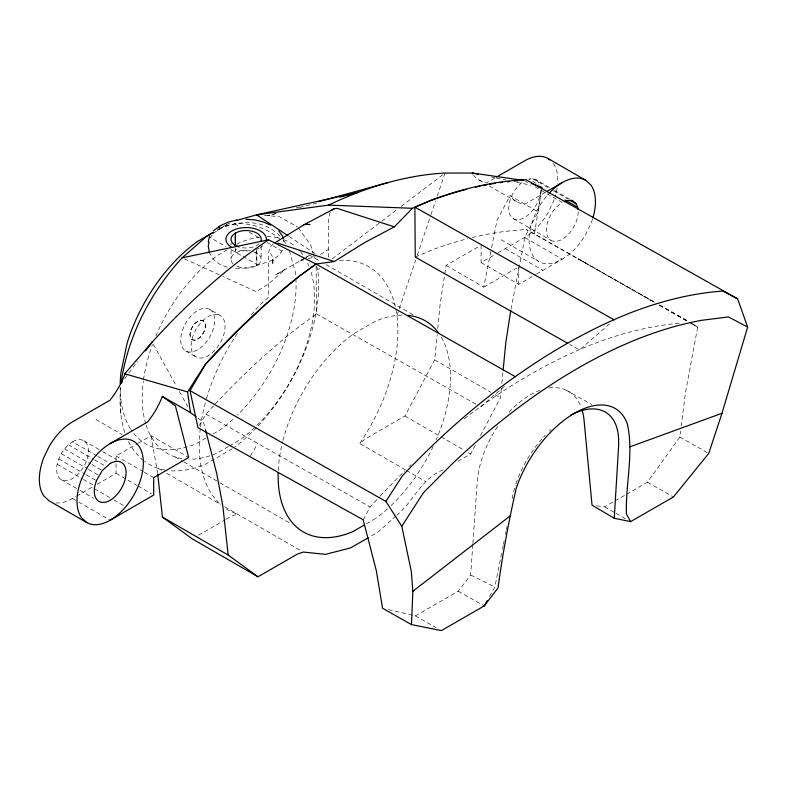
<?xml version="1.0" encoding="UTF-8"?>
<svg xmlns="http://www.w3.org/2000/svg" width="787" height="787" viewBox="0 0 787 787"><rect width="100%" height="100%" fill="white"/><g stroke="black" fill="none" stroke-linecap="round" stroke-linejoin="round"><path stroke-width="0.59" stroke-dasharray="3.94 2.95" d="M97.155 484.251L116.053 473.341L116.053 455.939L137.243 443.701M120.765 413.559L120.775 398.979M235.461 248.554L235.372 253.188L235.372 248.603M388.424 609.61L415.379 615.887L458.221 591.224L470.646 575.031L472.82 544.555M472.908 543.335L477.266 481.329A75.926 44.279 -60.5 0 1 498.486 425.334M405.325 469.809L359.728 443.484L365.748 438.693L404.931 416.018L434.709 359.875L437.149 334.652M437.739 328.641L440.061 304.618L446.121 265.376L480.031 245.8M480.434 435.585L500.453 397.838L501.388 388.227M501.85 383.417L503.011 371.405M626.541 494.285L647.435 482.244L679.84 437.031L680.598 431.03M681.208 426.229L685.457 392.615L697.685 327.156L692.609 323.811M510.95 309.281L525.116 236.474L538.18 211.851L541.338 190.11M654.204 302.188L534.471 233.887L541.79 188.044M446.121 265.376L483.769 287.107L491.344 248.908M491.58 247.708L497.02 220.252L510.084 195.629L538.18 211.851M489.544 596.477L494.866 587.023L502.254 550.231M502.49 549.041L503.208 545.489M503.444 544.299L504.162 540.738M505.441 534.324L506.149 530.861M506.385 529.7L507.094 526.237M72.522 441.802A22.489 12.986 -60 0 1 88.36 452.614A22.489 12.986 -60 0 1 69.768 479.834A22.489 12.986 -60 0 1 57.166 464.271C59.291 455.25 64.603 446.8 72.522 441.802L96.575 455.683M396.923 315.676L398.871 309.871M399.265 308.72L415.684 260.015M417.248 255.382L430.548 215.953M430.942 214.792L435.634 200.882M437.198 196.248L445.009 173.051M330.117 212.244L328.612 218.393L328.612 257.733M457.975 461.33L470.675 453.971L475.84 444.232M363.191 519.804L370.165 507.005A545.745 318.263 -60.5 0 1 379.364 496.961M199.209 425.59L205.948 414.119A545.745 318.263 -60.5 0 1 213.474 405.885M250.433 455.958L257.792 443.435M282.602 250.315L278.814 255.303L272.902 259.818L272.804 265.052L272.804 257.319L270.649 253.394M212.136 235.077L210.306 237.605L226.095 246.725M124.612 378.685L128.232 373.874M128.96 372.91L137.646 361.381M443.15 469.908C421.635 478.014 413.657 501.319 396.884 515.141M395.989 515.938L378.144 531.963L369.26 537.187M504.487 386.269L480.719 406.83L477.522 405.02M609.64 323.851L579.478 349.949L569.877 344.519M258.156 425.826A140.45 81.091 -60 0 0 317.692 269.931L319.63 268.446M332.271 258.834L380.869 221.865M381.833 221.117L397.386 209.293M401.272 206.332L444.045 173.789M213.356 233.405L219.298 229.007L217.291 230.148M197.675 339.138L199.593 337.731A10.998 6.345 -60 0 0 205.358 325.739A10.998 6.345 -60 0 0 199.593 320.388L195.756 322.611A10.998 6.345 -60 0 0 189.992 334.603A10.998 6.345 -60 0 0 195.756 339.954L199.701 337.8A10.998 6.345 -60 0 0 205.456 325.798A10.998 6.345 -60 0 0 199.701 320.447L195.855 322.67A10.998 6.345 -60 0 0 190.1 334.662A10.998 6.345 -60 0 0 195.855 340.014M316.138 266.783L316.502 313.944L300.142 325.838A545.745 318.263 -60.5 0 0 214.31 404.98M464.36 418.723C504.605 387.804 548.391 361.213 595.877 342.975A545.745 318.263 -60.5 0 1 681.247 323.063M320.437 254.516L328.612 249.204M217.369 230.119L229.43 223.046M304.825 258.067L275.243 275.096L285.101 269.39L268.534 283.9L256.277 291.702L223.085 276.532M305.858 257.467L309.989 255.037L305.74 257.477M213.208 433.922L220.36 429.722A124.425 71.833 -60 0 0 233.847 418.477M232.185 448.836L205.515 464.232A140.45 81.091 -60 0 1 169.52 470.656M229.401 445.983L240.419 439.54A121.906 70.377 -60 0 0 310.619 270.531M366.319 523.867L376.334 518.003M219.868 228.564L229.332 223.085M304.687 258.087L299.424 261.127L303.89 259.887M227.315 249.745L217.92 255.175A121.906 70.377 -60 0 0 155.974 335.774M236.798 244.265L238.894 243.065A121.906 70.377 -60 0 1 260.684 236.985M494.502 178.226L487.222 182.427A56.025 32.346 -60 0 1 473.351 175.108M545.647 192.166L524.88 204.167A56.025 32.346 -60 0 1 510.084 195.629M138.305 443.091L151.025 435.752L188.673 457.493M55.936 502.913A46.915 27.083 -60 0 0 72.522 498.466L75.582 496.695M76.605 496.115L91.902 487.281L109.688 497.541M481.093 245.19L481.093 262.583L496.843 253.493M497.896 252.883L524.624 237.448A46.915 27.083 -60 0 0 548.077 212.687L553.35 201.708A46.915 27.083 -60 0 0 554.924 197.232M483.769 287.107L517.679 267.541M481.093 262.583L518.741 284.314L535.544 274.614M536.586 274.014L562.272 259.189L524.624 237.448M273.374 243.881L270.039 246.931L268.534 253.08L268.534 297.299L261.373 303.566A140.45 81.091 -60 0 0 250.433 315.902M198.56 535.17L225.043 519.922M226.095 519.312L231.388 516.262L237.418 514.088A140.45 81.091 -60 0 1 224.748 507.753M596.595 505.775L604.593 506.917L613.998 501.506M615.041 500.896L625.488 494.885M228.397 446.563L216.386 453.41A121.906 70.377 -60 0 1 189.618 459.195M206.066 438.074L195.855 443.868A124.425 71.833 -60 0 1 131.193 429.928M219.416 228.938C239.012 217.586 265.475 226.026 281.087 240.143M272.804 259.897C260.172 264.55 246.636 269.882 232.913 268.121M415.261 257.064L431.66 250.089A545.745 318.263 -60.5 0 1 467.557 238.707M308.356 258.638L315.046 256.769M276.08 213.454L267.816 215.727L276.07 213.592M296.128 207.925L300.841 206.627M299.65 207.493L318.509 202.613M549.464 187.522L535.868 179.672L532.573 178.659L528.736 179.033L539.193 185.073M264.432 215.471L279.1 216.582L297.594 226.892M491.57 177.016L495.161 177.754M496.351 178.01L505.913 179.997M516.675 182.23L531.028 185.211M227.207 267.255L219.376 264.048L213.356 259.257L209.578 253.188M253.591 251.81L259.11 254.998A15.091 8.716 0 0 1 256.71 265.514A15.091 8.716 0 0 1 238.491 266.901M236.661 265.996L238.589 266.852M184.365 258.834L221.983 276.021M470.646 575.031L494.866 587.023M534.471 233.887L526.365 229.588L654.194 301.883M586.315 263.202L578.199 258.903L653.948 302.169M659.545 304.913L688.438 321.253M679.84 437.031L707.729 452.81M566.237 390.175L591.696 404.577M647.435 482.244L673.446 496.961M316.502 313.944L476.45 404.42M604.593 506.917L615.001 512.799M616.044 513.39L626.452 519.282M205.948 414.119L370.165 507.005M458.221 591.224L484.231 605.931M415.379 615.887L436.195 627.662M659.28 305.218L690.219 322.896M691.291 323.506L697.685 327.156L689.205 322.286M659.506 305.228L688.143 321.676M554.687 190.543L569.326 198.993M532.573 178.659L549.306 188.319M553.487 190.729L567.673 198.924M524.624 180.784L527.762 182.594M535.081 186.824L562.272 202.525A22.489 12.986 -60 0 0 546.375 230.06A22.489 12.986 -60 0 0 562.272 239.238A22.489 12.986 -60 0 0 578.17 211.703M478.84 179.879L484.074 182.899M489.298 185.919L516.488 201.62M513.38 218.619L551.028 240.35M501.162 239.769L538.81 261.51M505.244 248.643L542.892 270.374M309.065 254.772L320.742 261.51M326.054 264.58L413.126 314.849M234.496 223.636L238.707 226.066M249.233 232.145L258.707 237.615M267.127 242.485L281.874 250.994M255.509 252.657L257.634 253.886M434.709 359.875L490.911 392.329M495.151 394.779L500.453 397.838M231.358 249.764L241.894 255.844M242.947 256.444L257.683 264.953M404.931 416.018L439.933 436.214M440.986 436.824L464.32 450.302M468.56 452.751L470.675 453.971M209.676 309.38A24.003 13.861 -60 0 1 202.062 346.565A24.003 13.861 -60 0 1 181.276 334.564A24.003 13.861 -60 0 1 209.676 309.38L220.104 315.41A24.003 13.861 -60 0 1 212.5 352.586A24.003 13.861 -60 0 1 191.713 340.584A24.003 13.861 -60 0 1 220.104 315.41M406.377 470.419L425.472 481.437M185.673 350.963L196.101 356.983M175.324 456.981L182.761 461.271M183.824 461.89L218.865 482.116M219.927 482.726L291.072 523.808M95.984 419.53L122.123 434.621M158.187 468.354L162.417 470.793M166.637 473.233L220.517 504.329M224.748 506.769L301.047 550.821M116.053 455.939L143.244 471.639M144.296 472.239L153.701 477.679M83.766 440.69L101.543 450.951M102.595 451.551L116.191 459.401M97.627 456.293L110.17 463.533M68.41 444.803L93.505 459.293M94.558 459.893L106.058 466.534M116.053 473.341L136.968 485.412M138.01 486.012L151.606 493.862M64.573 448.846L90.721 463.946M91.764 464.546L102.221 470.587M61.278 453.666L87.426 468.767M88.469 469.367L98.926 475.407M58.75 458.929L84.898 474.03M85.94 474.63L96.407 480.67M57.166 464.271L82.261 478.762M83.314 479.372L94.814 486.012M113.869 499.952L124.326 505.992M61.278 479.637L79.064 489.898M80.107 490.498L93.702 498.348M72.522 498.466L77.756 501.486M78.798 502.086L110.17 520.207M272.902 259.818L273.778 260.349M288.986 236.366L317.377 255.165M197.921 418.054L203.518 422.137L205.633 430.341M535.868 179.672L538.387 182.013L539.587 184.65M298.293 227.846L310.757 245.082L313.029 253.237M153.317 344.293L176.475 386.23M179.446 391.601L187.759 406.653M313.364 254.408L315.312 261.392M316.61 266.055L317.692 269.931M289.409 250.886L295.223 271.741A124.425 71.833 -60 0 1 295.794 277.388M283.369 239.612L283.891 241.875M151.025 435.752L157.607 472.78M518.741 266.921L518.741 284.314M261.136 246.38L261.136 259.356M231.044 242.78L231.044 245.141M231.044 249.863L231.044 259.297M256.454 427.626A140.45 81.091 -60 0 1 234.998 446.888M164.837 470.016A140.45 81.091 -60 0 1 144.552 461.32M143.608 460.592A140.45 81.091 -60 0 1 127.258 438.792M124.848 432.525A140.45 81.091 -60 0 1 120.608 387.263M339.522 260.3A140.45 81.091 -60 0 1 359.728 443.484M219.248 503.227A140.45 81.091 -60 0 1 200.223 429.23M200.498 426.977A140.45 81.091 -60 0 1 206.115 399.944M206.45 398.753A140.45 81.091 -60 0 1 237.448 333.324M218.816 229.174A124.425 71.833 -60 0 1 280.615 236.798M283.556 240.379A124.425 71.833 -60 0 1 286.212 244.344M295.873 278.559A124.425 71.833 -60 0 1 237.359 415.113M130.544 428.925A124.425 71.833 -60 0 1 120.126 387.302M553.35 163.401A46.915 27.083 -60 0 1 557.668 183.391M557.107 188.142A46.915 27.083 -60 0 1 555.268 196.111M592.572 218.973A46.915 27.083 -60 0 1 590.998 223.449L585.725 234.428A46.915 27.083 -60 0 1 534.934 258.362A46.915 27.083 -60 0 1 548.775 193.681M540.521 189.962A22.489 12.986 -60 0 1 525.175 217.173A22.489 12.986 -60 0 1 508.756 209.578A22.489 12.986 -60 0 1 522.962 181.846M300.418 251.643A121.906 70.377 -60 0 1 303.379 255.519M307.747 263.202A121.906 70.377 -60 0 1 309.065 266.242M182.23 458.624A121.906 70.377 -60 0 1 146.087 424.99M145.743 423.868A121.906 70.377 -60 0 1 143.323 381.046M143.48 379.885A121.906 70.377 -60 0 1 152.432 344.765M267.088 236.631A121.906 70.377 -60 0 1 279.149 238.166M283.782 239.671A121.906 70.377 -60 0 1 295.391 246.606M441.291 337.161A121.906 70.377 -60 0 1 436.155 439.913M433.165 446.524A121.906 70.377 -60 0 1 390.982 505.638M387.361 508.982A121.906 70.377 -60 0 1 376.334 518.013M278.254 470.429A121.906 70.377 -60 0 1 282.641 441.714M282.946 440.504A121.906 70.377 -60 0 1 353.835 333.649L374.799 321.529A121.906 70.377 -60 0 1 403.003 315.105M232.962 263.714A15.091 8.716 0 0 1 233.769 254.28A15.091 8.716 0 0 1 248.987 250.807M262.868 245.76A20.216 11.667 0 0 1 260.428 247.492M259.297 248.112A20.216 11.667 0 0 1 256.149 249.4M250.246 250.709A20.216 11.667 0 0 1 235.933 249.4M259.11 243.655A15.091 8.716 0 0 1 238.491 246.843M548.913 388.011A75.926 44.279 -60.5 0 1 580.954 406.761M509.012 412.201A75.926 44.279 -60.5 0 1 540.01 390.283M380.21 496.056A545.745 318.263 -60.5 0 1 404.98 470.705M409.319 466.504A545.745 318.263 -60.5 0 1 411.06 464.832M472.279 237.526A545.745 318.263 -60.5 0 1 526.365 229.588M512.111 498.692A75.985 40.904 -56.9 0 1 515.564 484.94M515.918 483.848A75.985 40.904 -56.9 0 1 542.784 437.936M543.581 437.051A75.985 40.904 -56.9 0 1 545.204 435.29M549.356 431.06A75.985 40.904 -56.9 0 1 551.048 429.456M256.808 250.551L256.808 265.465L256.71 250.61"/><path stroke-width="1.18" d="M235.461 246.262L235.461 238.235M627.593 424.764A83.924 45.184 -56.9 0 0 574.421 413.293A83.924 45.184 -56.9 0 0 516.036 489.002C508.677 521.702 502.49 554.717 498.014 587.968L484.231 605.931L441.389 630.603L411.483 624.603L412.841 591.312L411.345 571.549L401.793 526.257L385.866 501.398L190.031 390.627L205.564 364.204L236.07 332.153L267.541 302.661L299.758 275.922L315.961 264.147M122.447 381.567L120.991 383.485C127.661 336.423 150.199 292.725 182.151 257.821L268.534 239.799L315.921 264.048L334.278 261.53L364.322 242.74L394.356 226.843L412.496 208.289L431.276 200.173A545.745 318.263 -60.5 0 1 525.982 179.672L737.616 298.814L747.65 327.067L721.984 413.273L708.762 453.391L673.446 496.961L630.613 521.633L614.254 518.259L618.631 445.678M503.129 370.205L505.805 342.571L510.763 310.472M541.712 188.004L541.781 187.444L531.176 183.341M209.027 242.081L208.289 246.262L209.362 252.027M208.289 241.816L209.578 236.169M484.231 605.931L487.183 600.678M196.052 416.697L190.454 412.614L187.572 391.946L205.368 364.214A545.745 318.263 -60.5 0 1 299.562 275.932L315.921 264.048M385.866 501.398L402.541 475.614A544.614 293.226 -56.9 0 1 498.938 388.581C539.488 358.115 583.206 331.563 630.456 312.832A544.614 293.226 -56.9 0 1 722.948 291.082L737.616 298.814M401.793 526.257L423.593 492.534L451.905 464.153A524.486 282.395 -56.9 0 1 701.65 320.319L728.467 316.945L747.65 327.067M145.615 350.795L152.127 342.148A499.047 288.121 -60 0 1 268.534 239.799M86.718 522.529L81.445 517.639A46.915 27.083 -60 0 1 81.445 479.332L86.718 468.354A46.915 27.083 -60 0 1 133.633 441.271A46.915 27.083 -60 0 1 133.633 495.436A46.915 27.083 -60 0 1 86.718 522.529L49.069 500.788L43.797 495.899A46.915 27.083 -60 0 1 43.797 457.591L49.069 446.613A46.915 27.083 -60 0 1 72.522 421.852L109.914 400.268A56.025 32.346 -60 0 0 124.71 374.651L124.71 373.795L152.127 342.148M182.151 257.821L207.247 235.834L213.267 232.421M412.841 591.312L510.655 515.534M213.356 230.896L219.376 226.371L219.337 227.404L219.278 226.42L221.619 225.092L228.712 221.964L237.074 219.966M274.919 242.839L304.333 224.561L334.229 208.742L336.944 208.319L394.356 226.843M307.048 224.128L304.048 224.718M309.96 224.629L306.763 224.295M212.992 232.598L197.389 241.54A124.425 71.833 -60 0 0 127.12 343.24L120.982 372.34A124.425 71.833 -60 0 0 120.175 383.633M368.267 537.767L350.49 547.929L325.503 554.353L303.162 552.051L297.142 554.225L257.959 576.782L192.205 538.829L162.437 517.079L157.734 473.981M496.577 177.026L524.624 160.833A46.915 27.083 -60 0 1 548.077 158.512L585.725 180.253L590.998 185.142A46.915 27.083 -60 0 1 592.916 217.842M110.17 443.593L147.562 421.999A56.025 32.346 -60 0 0 162.358 396.392L190.454 412.614M546.69 191.566L562.272 182.574M110.17 520.207L153.701 495.072L153.701 477.679L188.673 457.493L175.422 405.915L162.358 396.392M331.907 210.09L334.229 208.742M364.312 525.037L352.301 531.874A121.906 70.377 -60 0 1 278.165 472.859M564.328 201.649C569.385 198.658 576.438 201.315 577.628 207.266A22.489 12.986 -60 0 1 578.032 209.381M567.742 343.319L415.261 257.064L414.877 207.148L428.905 201.256A545.745 318.273 -60.5 0 1 465.993 189.46M629.885 446.859L721.984 413.273M236.002 220.596L256.532 214.871L358.587 192.235L339.728 197.114M318.538 201.747L388.119 182.554M287.973 235.697L256.532 214.871L328.612 205.112A499.047 288.121 -60 0 1 445.009 173.051L472.436 173.042L523.68 180.439M328.612 205.112L412.496 208.289M256.532 214.871L258.795 215.048M246.046 219.288L255.018 219.966L263.37 221.964L270.551 225.151M277.831 243.173L334.278 261.53M478.417 174.281L472.436 173.042L472.436 173.888M538.2 186.696L541.781 187.444M124.71 373.795L187.572 391.946M414.877 207.148L614.214 319.896M515.455 376.776L316.118 264.029L316.118 264.55M411.483 624.603L382.561 608.243L376.314 570.654L363.191 519.804L197.98 427.675L190.031 390.627M571.421 200.203L573.516 201.403M569.768 200.124L576.045 203.754M565.076 200.016L577.628 207.266M162.437 517.079L228.181 555.032L257.959 576.782M614.254 518.259L592.031 505.126L584.033 419.835A75.926 44.279 -60.5 0 0 582.095 410.047M548.077 158.512L549.641 159.958M278.814 230.945L282.602 236.218L283.113 238.481M630.613 521.633L626.442 514.009C625.39 484.32 633.81 454.188 627.554 424.803M205.633 430.341L216.769 473.715L222.829 505.952L228.181 555.032M618.582 439.382L618.671 445.019M235.372 246.311L235.461 233.08L235.372 238.284M475.437 187.178A545.745 318.273 -60.5 0 1 480.129 186.155M482.47 185.673A545.745 318.273 -60.5 0 1 487.133 184.768M489.455 184.355A545.745 318.273 -60.5 0 1 491.777 183.951M492.928 183.755A545.745 318.273 -60.5 0 1 495.328 183.371M500.109 182.673A545.745 318.273 -60.5 0 1 502.5 182.348M507.251 181.777A545.745 318.273 -60.5 0 1 509.622 181.522M514.334 181.069A545.745 318.273 -60.5 0 1 517.856 180.794M549.572 192.815A46.915 27.083 -60 0 1 585.725 180.253M407.981 315.361A121.906 70.377 -60 0 1 438.585 332.98M231.84 247.492A20.216 11.667 0 0 1 238.402 228.466A20.216 11.667 0 0 1 266.35 239.248M238.589 246.793A15.091 8.716 0 0 1 232.45 235.559A15.091 8.716 0 0 1 251.299 231.053A15.091 8.716 0 0 1 260.713 241.501M570.575 415.221A75.985 40.904 -56.9 0 1 618.631 439.343M96.407 480.67L94.814 486.012A22.489 12.986 -60 0 0 107.416 501.575A22.489 12.986 -60 0 0 126.009 474.354A22.489 12.986 -60 0 0 110.17 463.533L102.221 470.587L96.407 480.67"/></g></svg>
